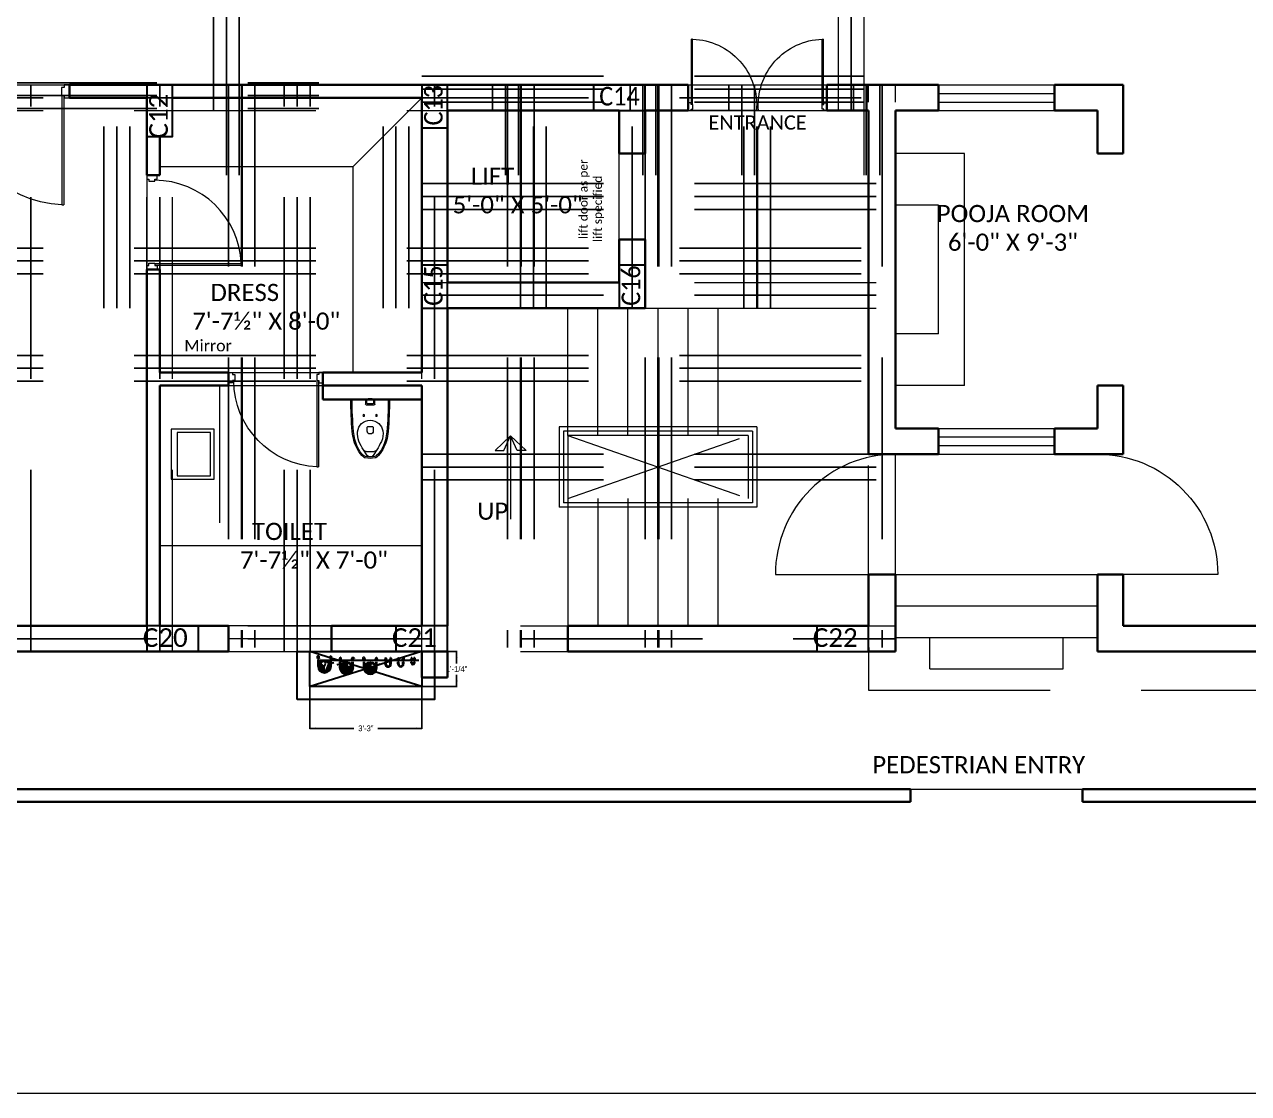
# Model space of a CAD drawing. Header units: inches. Extents: x -315739 to 560314, y 0 to 7836.
# Drawn here: x 315603.4 to 316030.9, y 5803.3 to 6176.7 of the extents above; entities that cross this region are included whole.
import ezdxf

# ---------------------------------------------------------------- set-up
doc = ezdxf.new("R2010")
doc.units = ezdxf.units.IN
doc.header["$LTSCALE"] = 5
doc.header["$MEASUREMENT"] = 0
doc.linetypes.add('DASHED', pattern=[19.05, 12.7, -6.35])
doc.layers.get('0').update_dxf_attribs({"linetype": 'CONTINUOUS', "lineweight": 0})
for name, color, linetype, lineweight in [('ANGLE SUPPORT', 7, 'CONTINUOUS', 30), ('AUTO', 252, 'CONTINUOUS', 5), ('BEAM', 1, 'DASHED', 9), ('COLUMN912', 7, 'CONTINUOUS', 30), ('DOOR', 7, 'CONTINUOUS', 9), ('FORMAT', 7, 'CONTINUOUS', 9), ('FUR', 32, 'CONTINUOUS', 18), ('HH', 8, 'CONTINUOUS', 5), ('PLUMBING SHAFT', 5, 'CONTINUOUS', 30), ('PROJECTION', 7, 'DASHED', 20), ('RWP', 150, 'CONTINUOUS', 15), ('Sanitary Fix', 122, 'CONTINUOUS', 13), ('STAIR', 6, 'CONTINUOUS', 9), ('swp', 1, 'CONTINUOUS', 20), ('TC', 7, 'CONTINUOUS', 5), ('TEXT', 7, 'CONTINUOUS', 15), ('WALL', 7, 'CONTINUOUS', 35), ('WALL11', 7, 'CONTINUOUS', 30), ('WINDOW', 1, 'CONTINUOUS', 20), ('wwp', 3, 'CONTINUOUS', 20)]:
    doc.layers.add(name, color=color, linetype=linetype, lineweight=lineweight)
doc.layers.add('CenterLines', color=7, linetype='DASHED')
doc.layers.add('COLUMN H', color=253, linetype='CONTINUOUS', lineweight=5, true_color=0xb0b0b0)
doc.styles.add('calibri', font='calibri')
doc.dimstyles.get("Standard").update_dxf_attribs({"dimtxt": 2, "dimasz": 2, "dimexe": 0.18, "dimexo": 0.0625, "dimgap": 1, "dimtad": 0, "dimtih": 1, "dimtoh": 1, "dimdec": 1, "dimzin": 0, "dimdsep": 46, "dimlunit": 4, "dimcen": 0.09, "dimclrd": 5, "dimclre": 5, "dimclrt": 5, "dimadec": 0, "dimazin": 0, "dimtfac": 1, "dimtdec": 4, "dimtofl": 0, "dimtmove": 0, "dimatfit": 3, "dimfxl": 0.25, "dimtolj": 1, "dimtzin": 0, "dimarcsym": 0})

# ---------------------------------------------------------------- blocks, each defined once
blk = doc.blocks.new('GERAFW')
at = {"layer": 'DOOR', "color": 21, "lineweight": 9}
for p, q in [((2.68, 22.36), (-19.86, 22.36)), ((-19.86, 21.95), (-19.86, 22.36)), ((2.68, 21.95), (-19.86, 21.95)), ((4.82, -0.46), (4.82, 22.44)), ((4.82, -0.46), (4.82, -23.35)), ((2.68, -22.86), (-19.86, -22.86)), ((-19.86, -22.86), (-19.86, -23.27)), ((2.68, -23.27), (-19.86, -23.27))]:
    blk.add_line(p, q, dxfattribs=at)
at = {"layer": 'DOOR', "color": 5}
for p, q in [((2.13, 22.44), (2.13, 23.54)), ((2.13, 23.54), (4.82, 23.54)), ((2.68, 22.44), (2.13, 22.44)), ((2.68, 21.89), (2.68, 22.44)), ((4.27, 21.89), (2.68, 21.89)), ((4.82, 22.44), (4.27, 22.44)), ((4.27, 22.44), (4.27, 21.89)), ((4.82, 23.54), (4.82, 22.44)), ((2.68, -23.35), (2.13, -23.35)), ((2.13, -23.35), (2.13, -24.46)), ((2.13, -24.46), (4.82, -24.46)), ((4.27, -22.8), (2.68, -22.8)), ((2.68, -22.8), (2.68, -23.35)), ((4.27, -23.35), (4.27, -22.8)), ((4.82, -23.35), (4.27, -23.35)), ((4.82, -24.46), (4.82, -23.35))]:
    blk.add_line(p, q, dxfattribs=at)
at = {"layer": 'DOOR', "color": 21, "lineweight": 9}
for centre, start, end in [((2.87, 22.56), 181.538, 274.9167), ((2.87, -23.47), 85.0833, 178.462)]:
    blk.add_arc(centre, 22.74, start, end, dxfattribs=at)
blk = doc.blocks.new('A$C04F40293')
at = {"layer": 'DOOR', "color": 0, "lineweight": 9}
for p, q in [((39.33, 3.58), (39.33, 41.92)), ((39.33, 41.92), (40.02, 41.92)), ((40.02, 3.58), (40.02, 41.92)), ((0, 0), (42, 0))]:
    blk.add_line(p, q, dxfattribs=at)
at = {"layer": 'DOOR', "color": 0}
for p, q in [((1.85, 4.5), (0, 4.5)), ((0, 0), (0, 4.5)), ((1.85, 3.58), (1.85, 4.5)), ((40.15, 3.58), (40.15, 4.5)), ((40.15, 4.5), (42, 4.5)), ((42, 4.5), (42, 0)), ((2.77, 3.58), (1.85, 3.58)), ((1.85, 0), (1.85, 0.92)), ((1.85, 0.92), (2.77, 0.92)), ((2.77, 0.92), (2.77, 3.58)), ((39.23, 0.92), (39.23, 3.58)), ((39.23, 3.58), (40.15, 3.58)), ((40.15, 0.92), (39.23, 0.92)), ((40.15, 0), (40.15, 0.92)), ((0, 0), (1.85, 0)), ((42, 0), (40.15, 0))]:
    blk.add_line(p, q, dxfattribs=at)
at = {"layer": 'DOOR', "color": 0, "lineweight": 9}
blk.add_arc((40.91, 3.35), 38.6, 92.3483, 179.6623, dxfattribs=at)
blk = doc.blocks.new('W.C.RR')
at = {"layer": 'Sanitary Fix', "lineweight": 15}
for p, q in [((-406.56, -27.56), (-408.19, -30)), ((-407, -29.28), (-403.53, -29.28)), ((-402.4, -30), (-404.01, -27.56)), ((-405.13, -36.98), (-405.51, -36.98)), ((-406.62, -38.11), (-406.62, -39.68)), ((-406.06, -40.24), (-404.55, -40.24)), ((-403.99, -39.67), (-403.99, -38.11)), ((-413.69, -51.96), (-396.94, -51.96)), ((-407.3, -51.96), (-407.3, -49.83)), ((-407.03, -49.57), (-403.59, -49.57)), ((-406.86, -51.96), (-406.86, -50.37)), ((-406.56, -50.1), (-404.04, -50.1)), ((-406.46, -51.96), (-406.46, -52.03)), ((-406.46, -52.03), (-404.11, -52.03)), ((-406.12, -52.03), (-406.12, -52.4)), ((-406.12, -52.4), (-404.48, -52.4)), ((-405.79, -52.03), (-405.79, -51.96)), ((-404.79, -52.03), (-404.79, -51.96)), ((-404.48, -52.4), (-404.48, -52.03)), ((-404.11, -52.03), (-404.11, -51.96)), ((-403.77, -50.43), (-403.77, -51.96)), ((-403.29, -49.89), (-403.29, -51.96))]:
    blk.add_line(p, q, dxfattribs=at)
for centre in [(-408.1, -44.96), (-402.61, -44.96)]:
    blk.add_circle(centre, 0.358, dxfattribs=at)
for centre, radius, start, end in [((-407.19, -27.87), 1.36, 100.3332, 132.8161), ((-405.33, -37.38), 11.04, 79.0024, 100.9976), ((-403.51, -28.23), 1.72, 53.3983, 80.1871), ((-391.07, -40.33), 22.18, 153.1364, 174.1184), ((-392.18, -39.78), 20.45, 154.9076, 175.1535), ((-400.27, -35.98), 12.02, 130.761, 151.8362), ((-399.63, -36.3), 12.22, 134.4074, 154.8903), ((-391.75, -41.02), 19.8, 146.1601, 158.6011), ((-406.92, -29.12), 2, 102.4978, 129.0597), ((-407, -30.42), 1.14, 90, 145.7536), ((-405.33, -39.27), 12.27, 80.4841, 99.5159), ((-405.97, -28.04), 0.757, 100.9251, 141.0236), ((-404.51, -27.89), 0.599, 33.3554, 84.696), ((-403.53, -30.32), 1.04, 30.9018, 90), ((-403.48, -28.53), 1.38, 44.4952, 82.3555), ((-410.79, -36.19), 11.96, 25.153, 46.1614), ((-410.07, -35.55), 11.54, 27.3045, 48.9088), ((-469.36, -66.89), 76.45, 25.7005, 28.856), ((-416.53, -39.23), 18.46, 4.3585, 26.0983), ((-416.84, -39.45), 19.36, 4.1483, 28.3887), ((-401.94, -37.02), 8.85, 158.6011, 185.8382), ((-405.51, -38.09), 1.11, 90, 180.5857), ((-405.12, -38.11), 1.13, 0, 90.5296), ((-407.14, -36.95), 7.4, 348.905, 25.7005), ((-221.7, -52.58), 191.99, 175.6595, 179.8129), ((-206.24, -54.32), 206.96, 175.4918, 179.3454), ((-404.79, -37.32), 5.99, 185.8382, 224.1772), ((-405.3, -37.15), 5.76, 228.8891, 311.1109), ((-406.06, -39.68), 0.56, 180, 270.535), ((-404.55, -39.68), 0.56, 270, 0.5829), ((-405.95, -37.18), 6.18, 315.8228, 348.905), ((-538.26, -51.43), 140.79, 359.7854, 5.545), ((-554.28, -51.81), 157.34, 359.9445, 5.0138), ((-407.03, -49.83), 0.267, 90.024, 180), ((-406.59, -50.37), 0.269, 83.9983, 180), ((-404.04, -50.37), 0.273, 348.5553, 90), ((-403.59, -49.86), 0.298, 354.5234, 90)]:
    blk.add_arc(centre, radius, start, end, dxfattribs=at)
blk = doc.blocks.new('j')
at = {"layer": 'Sanitary Fix', "xscale": 0.8438057731173103, "yscale": 0.8438057731173103, "rotation": 180}
blk.add_blockref('W.C.RR', (13938.89, 1941.96), dxfattribs=at)
blk = doc.blocks.new('*X93')
at = {"color": 0}
for p, q in [((113.6, 341.5), (113.7, 341.6)), ((113.7, 341.4), (114.3, 342)), ((113.8, 341.4), (114.3, 341.8)), ((113.9, 341.3), (114.3, 341.7)), ((114, 341.2), (114.3, 341.5)), ((114.1, 341.1), (114.3, 341.3)), ((114.2, 341), (114.3, 341.1)), ((114.3, 340.9), (114.3, 340.9))]:
    blk.add_line(p, q, dxfattribs=at)
blk = doc.blocks.new('A$C6CB70CE8')
at = {"layer": 'ANGLE SUPPORT'}
for p, q in [((-2.57, 0.12), (-2.57, -2.25)), ((-2.25, 0.04), (-2.25, -2.25)), ((2.25, 0.04), (2.25, -2.25)), ((2.57, 0.12), (2.57, -2.25)), ((-2.79, -3), (-2.79, -3.06)), ((-2.79, -3.06), (-2.76, -3.09)), ((-2.06, -3.09), (-2.76, -3.09)), ((-2.76, -3.1), (-2.76, -3.44)), ((-2.76, -3.44), (-2.68, -3.52)), ((-2.14, -3.52), (-2.68, -3.52)), ((-2.57, -0.63), (-2.25, -0.63)), ((-2.57, -0.63), (-2.25, -0.63)), ((-2.57, -3.88), (-2.57, -3.52)), ((-2.57, -3.88), (-2.52, -3.93)), ((-2.24, -1.11), (-2.56, -1.11)), ((-2.24, -1.11), (-2.56, -1.11)), ((-2.52, -3.09), (-2.52, -3.36)), ((-2.3, -3.93), (-2.52, -3.93)), ((-2.3, -3.36), (-2.3, -3.09)), ((-2.25, -3.88), (-2.3, -3.93)), ((-2.25, -3.88), (-2.25, -3.52)), ((-2.06, -3.44), (-2.14, -3.52)), ((-2.03, -3.06), (-2.06, -3.1)), ((-2.06, -3.1), (-2.06, -3.44)), ((-2.03, -3), (-2.03, -3.06)), ((2.03, -3), (2.03, -3.06)), ((2.03, -3.06), (2.06, -3.1)), ((2.06, -3.09), (2.76, -3.09)), ((2.06, -3.1), (2.06, -3.44)), ((2.06, -3.44), (2.14, -3.52)), ((2.14, -3.52), (2.68, -3.52)), ((2.24, -1.11), (2.56, -1.11)), ((2.57, -0.63), (2.25, -0.63)), ((2.25, -3.88), (2.25, -3.52)), ((2.25, -3.88), (2.3, -3.93)), ((2.3, -3.36), (2.3, -3.09)), ((2.3, -3.93), (2.52, -3.93)), ((2.52, -3.09), (2.52, -3.36)), ((2.57, -3.88), (2.52, -3.93)), ((2.57, -3.88), (2.57, -3.52)), ((2.76, -3.44), (2.68, -3.52)), ((2.79, -3.06), (2.76, -3.09)), ((2.76, -3.1), (2.76, -3.44)), ((2.79, -3), (2.79, -3.06))]:
    blk.add_line(p, q, dxfattribs=at)
at = {"layer": 'ANGLE SUPPORT', "lineweight": 30}
for radius, start, end in [(2.57, 1.0363, 178.9637), (2.25, 359.1087, 181.0351)]:
    blk.add_arc((0, 0.07), radius, start, end, dxfattribs=at)
at = {"layer": 'ANGLE SUPPORT'}
for centre, major_axis, start_param, end_param in [((-2.71, -0.79), (-0.55, -0.55), 5.673915, 6.119919), ((-2.71, -0.79), (-0.55, -0.55), 5.673915, 6.119919), ((-2.71, -1.04), (-0.55, -0.55), 5.673915, 6.119919), ((-2.71, -1.04), (-0.55, -0.55), 5.673915, 6.119919), ((-2.77, -3.29), (-0.184, -0.184), 1.32198, 2.080566), ((-2.46, -3.82), (-0.171, 0.171), 5.688779, 5.971834), ((-2.4, -3.89), (-0.171, 0.171), 5.688779, 6.270402), ((-2.38, -3.9), (-0.134, 0.134), 5.728383, 6.607487), ((-2.37, -4), (-0.135, -0.135), 4.157023, 5.034816), ((-2.3, -3.33), (-0.157, -0.157), -0.658117, 0.167445), ((-2.77, -3.14), (-0.361, -0.361), 1.329768, 1.540799), ((-1.7, -2.44), (-0.674, 0.674), 1.397588, 1.40753), ((-1.7, -2.44), (-0.674, 0.674), 1.397588, 1.40753), ((-1.7, -2.67), (-0.674, 0.674), 1.397588, 1.40753), ((-1.7, -2.67), (-0.674, 0.674), 1.397588, 1.40753), ((-2.68, -3.39), (-0.25, 0.25), 3.071035, 3.556541), ((-2.35, -3.97), (-0.0705, 0.0705), 5.845023, 6.635132), ((-2.55, -3.29), (-0.184, -0.184), 1.317026, 2.080566), ((-2.68, -3.34), (-0.317, 0.317), 2.957247, 3.531377), ((-2.67, -3.44), (-0.32, 0.32), 2.954779, 3.562598), ((-2.31, -4.16), (-0.171, -0.171), 4.117982, 4.309007), ((-2.65, -3.44), (-0.361, -0.361), 1.329768, 1.678717), ((-2.62, -3.48), (-0.361, -0.361), 1.329768, 1.608854), ((-2.05, -3.29), (-0.184, 0.184), 1.061026, 1.819613), ((-2.71, -1.27), (-0.55, 0.55), 4.103119, 4.549123), ((-2.71, -1.27), (-0.55, 0.55), 4.103119, 4.549123), ((-2.03, -2.28), (-0.748, -0.748), 2.560222, 2.891475), ((-2.03, -2.28), (-0.748, -0.748), 2.560222, 2.891475), ((-1.7, -2.19), (-0.674, -0.674), 2.968385, 2.978326), ((-1.7, -2.19), (-0.674, -0.674), 2.968385, 2.978326), ((2.3, -3.33), (-0.157, -0.157), 6.11574, 6.941302), ((2.05, -3.29), (-0.184, 0.184), 4.463573, 5.222159), ((2.4, -3.89), (-0.171, 0.171), 0.012783, 0.594406), ((2.62, -3.48), (-0.361, -0.361), 4.674331, 4.953417), ((2.38, -3.9), (-0.134, 0.134), -0.324302, 0.554802), ((2.65, -3.44), (-0.361, -0.361), 4.604468, 4.953417), ((2.46, -3.82), (-0.171, 0.171), 0.311352, 0.594406), ((2.03, -2.28), (-0.748, -0.748), 3.391711, 3.722963), ((1.7, -2.19), (-0.674, -0.674), 3.304859, 3.314801), ((1.7, -2.44), (-0.674, 0.674), 4.875655, 4.885597), ((1.7, -2.67), (-0.674, 0.674), 4.875655, 4.885597), ((2.71, -0.79), (-0.55, -0.55), 0.163266, 0.60927), ((2.71, -1.04), (-0.55, -0.55), 0.163266, 0.60927), ((2.71, -1.27), (-0.55, 0.55), 1.734062, 2.180066), ((2.35, -3.97), (-0.0705, 0.0705), -0.351946, 0.438162), ((2.77, -3.14), (-0.361, -0.361), 4.742386, 4.953417), ((2.55, -3.29), (-0.184, -0.184), 4.202619, 4.966159), ((2.37, -4), (-0.135, -0.135), 1.248369, 2.126163), ((2.77, -3.29), (-0.184, -0.184), 4.202619, 4.961205), ((2.31, -4.16), (-0.171, -0.171), 1.974179, 2.165203), ((2.68, -3.39), (-0.25, 0.25), 2.726644, 3.21215), ((2.67, -3.44), (-0.32, 0.32), 2.720588, 3.328406), ((2.68, -3.34), (-0.317, 0.317), 2.751808, 3.325938)]:
    blk.add_ellipse(centre, major_axis=major_axis, ratio=1, start_param=start_param, end_param=end_param, dxfattribs=at)
for p, xscale, yscale, rotation in [((61.06, 17.78), -0.1862546400225255, 0.1862546399643179, 90), ((61.33, 17.78), -0.1862546400225255, 0.1862546399643179, 90), ((-61.33, 17.78), 0.1862546400225255, 0.1862546400225255, 270), ((-61.06, 17.78), 0.1862546400225255, 0.1862546400225255, 270)]:
    blk.add_blockref('*X93', p, dxfattribs=dict(at, xscale=xscale, yscale=yscale, rotation=rotation))
blk = doc.blocks.new('A$C193A5146')
at = {"layer": 'swp', "lineweight": 30}
h = blk.add_hatch(color=256, dxfattribs=at)
edge = h.paths.add_edge_path(flags=0)
edge.add_ellipse((0, 0), major_axis=(1.41, 1.41), ratio=1, start_angle=225, end_angle=225)
edge.add_ellipse((1, -1.25), major_axis=(1.13, 1.13), ratio=1, start_angle=6.3386, end_angle=83.6614)
edge.add_ellipse((-1, 1.25), major_axis=(-1.13, 1.13), ratio=1, start_angle=186.3386, end_angle=263.6614)
for radius in [2.25, 2]:
    blk.add_circle((0, 0), radius, dxfattribs=at)
for centre, start, end in [((1, -1.25), 51.3386, 128.6614), ((-1, 1.25), 231.3386, 308.6614)]:
    blk.add_arc(centre, 1.6, start, end, dxfattribs=at)
blk = doc.blocks.new('A$C03973A2D')
at = {"layer": 'wwp', "lineweight": 30}
h = blk.add_hatch(color=256, dxfattribs=at)
edge = h.paths.add_edge_path(flags=0)
edge.add_ellipse((0, 0), major_axis=(1.41, 1.41), ratio=1, start_angle=225, end_angle=225)
edge.add_ellipse((1, -1.25), major_axis=(1.13, 1.13), ratio=1, start_angle=6.3386, end_angle=83.6614)
edge.add_ellipse((-1, 1.25), major_axis=(-1.13, 1.13), ratio=1, start_angle=186.3386, end_angle=263.6614)
for radius in [2.25, 2]:
    blk.add_circle((0, 0), radius, dxfattribs=at)
for centre, start, end in [((1, -1.25), 51.3386, 128.6614), ((-1, 1.25), 231.3386, 308.6614)]:
    blk.add_arc(centre, 1.6, start, end, dxfattribs=at)
blk = doc.blocks.new('*X100')
at = {"color": 0}
for p, q in [((113.6, 341.5), (113.7, 341.6)), ((113.7, 341.4), (114.3, 342)), ((113.8, 341.4), (114.3, 341.8)), ((113.9, 341.3), (114.3, 341.7)), ((114, 341.2), (114.3, 341.5)), ((114.1, 341.1), (114.3, 341.3)), ((114.2, 341), (114.3, 341.1)), ((114.3, 340.9), (114.3, 340.9))]:
    blk.add_line(p, q, dxfattribs=at)
blk = doc.blocks.new('YTYT')
at = {"layer": 'ANGLE SUPPORT'}
for p, q in [((5948, 111590), (5950, 111592)), ((5948, 111583), (5948, 111590)), ((5963, 111583), (5948, 111583)), ((5948, 111582), (5948, 111583)), ((5948, 111581), (5948, 111582)), ((5961, 111592), (5950, 111592)), ((5952, 111603), (5953, 111605)), ((5952, 111603), (5952, 111592)), ((5953, 111583), (5953, 111588)), ((5959, 111603), (5958, 111605)), ((5958, 111588), (5958, 111583)), ((5959, 111603), (5959, 111592)), ((5963, 111590), (5961, 111592)), ((5963, 111583), (5963, 111590)), ((5964, 111582), (5963, 111583)), ((5964, 111581), (5964, 111582)), ((5995, 111583), (5996, 111584)), ((5996, 111591), (5998, 111593)), ((5996, 111584), (5996, 111591)), ((6010, 111584), (5996, 111584)), ((6009, 111593), (5998, 111593)), ((5999, 111604), (6001, 111606)), ((5999, 111604), (5999, 111593)), ((6000, 111546), (6000, 111567)), ((6005, 111606), (6001, 111606)), ((6001, 111584), (6001, 111589)), ((6007, 111604), (6005, 111606)), ((6005, 111590), (6005, 111584)), ((6007, 111604), (6007, 111593)), ((6007, 111592), (6007, 111594)), ((6007, 111546), (6007, 111567)), ((6010, 111591), (6009, 111593)), ((6010, 111584), (6010, 111591)), ((6011, 111583), (6010, 111584)), ((6011, 111582), (6011, 111583)), ((5952, 111546), (5952, 111566)), ((5952, 111556), (5959, 111556)), ((5959, 111546), (5959, 111566)), ((6007, 111557), (6000, 111557))]:
    blk.add_line(p, q, dxfattribs=at)
for centre, radius, start, end in [((5948, 111587), 5.37, 15.7923, 59.2561), ((5957, 111607), 5.92, 216.9055, 256.8201), ((5957, 111603), 5.9, 217.8259, 256.7878), ((5956, 111603), 7.49, 237.8401, 259.057), ((5958, 111588), 4.61, 125.4061, 172.7073), ((5947, 111588), 11, 21.2252, 49.0426), ((5957, 111606), 3.09, 204.835, 250.1048), ((5947, 111589), 14.1, 32.862, 55.7036), ((5947, 111586), 13.9, 30.4056, 55.5622), ((5953, 111587), 5.37, 15.7923, 59.5399), ((5948, 111589), 15.8, 45.5118, 58.8099), ((5949, 111591), 15.8, 49.0723, 58.8099), ((5963, 111587), 5.37, 120.7439, 164.2077), ((6004, 111605), 5.9, 217.8259, 256.7878), ((6003, 111604), 7.49, 237.8401, 259.057), ((5996, 111588), 5.37, 15.7923, 59.2561), ((6004, 111608), 5.92, 216.9055, 256.8201), ((6006, 111589), 4.61, 125.4061, 172.7073), ((6005, 111607), 3.09, 204.835, 250.1048), ((5995, 111589), 11, 21.2252, 49.0426), ((6006, 111613), 7.49, 248.1121, 259.057), ((5995, 111590), 14.1, 32.862, 55.7036), ((5995, 111587), 13.9, 30.4056, 55.5622), ((6000, 111588), 5.37, 15.7923, 59.5399), ((5996, 111590), 15.8, 45.5118, 58.8099), ((5996, 111592), 15.8, 49.0723, 58.8099), ((6011, 111588), 5.37, 120.7439, 164.2077), ((5962, 111550), 14.5, 100.4454, 134.0721), ((5949, 111578), 19.7, 277.5912, 300.6693), ((5979, 111546), 27.5, 180, 0), ((5979, 111546), 20.1, 180, 0), ((5997, 111551), 14.5, 45.9279, 79.5546), ((6010, 111579), 19.7, 239.3307, 262.4088)]:
    blk.add_arc(centre, radius, start, end, dxfattribs=at)
at = {"layer": 'ANGLE SUPPORT', "xscale": 3.853472945932288, "yscale": 3.853472945932288, "rotation": 90}
for p in [(7269, 111151), (7274, 111151), (7317, 111152), (7321, 111152)]:
    blk.add_blockref('*X100', p, dxfattribs=at)
blk = doc.blocks.new('*X102')
at = {"color": 0}
for p, q in [((113.6, 341.5), (113.7, 341.6)), ((113.7, 341.4), (114.3, 342)), ((113.8, 341.4), (114.3, 341.8)), ((113.9, 341.3), (114.3, 341.7)), ((114, 341.2), (114.3, 341.5)), ((114.1, 341.1), (114.3, 341.3)), ((114.2, 341), (114.3, 341.1)), ((114.3, 340.9), (114.3, 340.9))]:
    blk.add_line(p, q, dxfattribs=at)
blk = doc.blocks.new('YTYTY')
at = {"layer": 'ANGLE SUPPORT'}
for p, q in [((6071, 111598), (6072, 111599)), ((6071, 111597), (6071, 111598)), ((6072, 111606), (6074, 111608)), ((6072, 111599), (6072, 111606)), ((6086, 111599), (6072, 111599)), ((6085, 111608), (6074, 111608)), ((6075, 111619), (6077, 111621)), ((6075, 111619), (6075, 111608)), ((6076, 111572), (6076, 111582)), ((6081, 111621), (6077, 111621)), ((6077, 111599), (6077, 111605)), ((6083, 111619), (6081, 111621)), ((6081, 111605), (6081, 111599)), ((6083, 111619), (6083, 111608)), ((6083, 111572), (6083, 111582)), ((6086, 111606), (6085, 111608)), ((6086, 111599), (6086, 111606)), ((6087, 111598), (6086, 111599)), ((6087, 111597), (6087, 111598)), ((6099, 111606), (6101, 111608)), ((6099, 111599), (6099, 111606)), ((6099, 111599), (6114, 111599)), ((6099, 111598), (6099, 111599)), ((6099, 111597), (6099, 111598)), ((6101, 111608), (6112, 111608)), ((6103, 111619), (6104, 111621)), ((6103, 111619), (6103, 111608)), ((6103, 111572), (6103, 111582)), ((6104, 111621), (6109, 111621)), ((6104, 111605), (6104, 111599)), ((6110, 111619), (6109, 111621)), ((6109, 111599), (6109, 111605)), ((6110, 111619), (6110, 111608)), ((6110, 111572), (6110, 111582)), ((6114, 111606), (6112, 111608)), ((6114, 111599), (6114, 111606)), ((6114, 111598), (6114, 111599)), ((6114, 111597), (6114, 111598))]:
    blk.add_line(p, q, dxfattribs=at)
for centre, radius, start, end in [((6080, 111620), 5.88, 217.8259, 256.7878), ((6079, 111619), 7.46, 237.8401, 259.057), ((6072, 111603), 5.36, 15.7923, 59.2561), ((6080, 111623), 5.9, 216.9055, 256.8201), ((6086, 111565), 14.4, 100.4454, 134.0721), ((6086, 111560), 14.4, 100.4454, 134.0721), ((6093, 111572), 17.3, 180, 0), ((6082, 111604), 4.59, 125.4061, 172.7073), ((6081, 111622), 3.08, 204.835, 250.1048), ((6071, 111604), 10.9, 21.2252, 49.0426), ((6082, 111628), 7.46, 248.1121, 259.057), ((6071, 111605), 14, 32.862, 55.7036), ((6071, 111602), 13.9, 30.4056, 55.5622), ((6076, 111603), 5.36, 15.7923, 59.5399), ((6072, 111605), 15.8, 45.5118, 58.8099), ((6073, 111607), 15.8, 49.0723, 58.8099), ((6087, 111603), 5.36, 120.7439, 164.2077), ((6093, 111572), 9.9, 180, 0), ((6099, 111603), 5.36, 15.7923, 59.2561), ((6113, 111607), 15.8, 121.1901, 130.9277), ((6114, 111605), 15.8, 121.1901, 134.4882), ((6115, 111605), 14, 124.2964, 147.138), ((6115, 111602), 13.9, 124.4378, 149.5944), ((6100, 111565), 14.4, 45.9279, 79.5546), ((6100, 111560), 14.4, 45.9279, 79.5546), ((6109, 111603), 5.36, 120.4601, 164.2077), ((6104, 111628), 7.46, 280.943, 291.8879), ((6115, 111604), 10.9, 130.9574, 158.7748), ((6105, 111622), 3.08, 289.8952, 335.165), ((6105, 111623), 5.9, 283.1799, 323.0945), ((6106, 111620), 5.88, 283.2122, 322.1741), ((6104, 111604), 4.59, 7.2927, 54.5939), ((6106, 111619), 7.46, 280.943, 302.1599), ((6114, 111603), 5.36, 120.7439, 164.2077)]:
    blk.add_arc(centre, radius, start, end, dxfattribs=at)
at = {"layer": 'ANGLE SUPPORT', "xscale": 3.841952967066176, "yscale": 3.841952967066176, "rotation": 90}
for p in [(7389, 111169), (7393, 111169)]:
    blk.add_blockref('*X102', p, dxfattribs=at)
blk = doc.blocks.new('*D14')
at = {"layer": 'PLUMBING SHAFT', "color": 5, "linetype": 'ByBlock', "lineweight": -2}
for p, q in [((315742.19, 5957.61), (315754.49, 5957.61)), ((315754.31, 5957.61), (315754.31, 5953.53)), ((315754.31, 5949.53), (315754.31, 5945.44)), ((315742.19, 5945.44), (315754.49, 5945.44))]:
    blk.add_line(p, q, dxfattribs=at)
for points in [[(315754.31, 5957.61), (315754.64, 5955.61), (315753.98, 5955.61)], [(315754.31, 5945.44), (315753.98, 5947.44), (315754.64, 5947.44)]]:
    blk.add_solid(points, dxfattribs=at)
at = {"layer": 'PLUMBING SHAFT', "color": 5, "linetype": 'CONTINUOUS', "lineweight": -2, "insert": (315754.31, 5951.53), "char_height": 2, "width": 8.7778, "attachment_point": 5}
blk.add_mtext('1\'-1/4"', dxfattribs=at)
blk = doc.blocks.new('*D15')
at = {"layer": 'PLUMBING SHAFT', "color": 5, "linetype": 'ByBlock', "lineweight": -2}
for p, q in [((315703.09, 5945.38), (315703.09, 5930.63)), ((315742.13, 5945.38), (315742.13, 5930.63)), ((315718.44, 5930.81), (315703.09, 5930.81)), ((315742.13, 5930.81), (315726.78, 5930.81))]:
    blk.add_line(p, q, dxfattribs=at)
for points in [[(315703.09, 5930.81), (315705.09, 5931.14), (315705.09, 5930.48)], [(315742.13, 5930.81), (315740.13, 5930.48), (315740.13, 5931.14)]]:
    blk.add_solid(points, dxfattribs=at)
at = {"layer": 'PLUMBING SHAFT', "color": 5, "linetype": 'CONTINUOUS', "lineweight": -2, "insert": (315722.61, 5930.81), "char_height": 2, "width": 6.3333, "attachment_point": 5}
blk.add_mtext('3\'-3"', dxfattribs=at)
blk = doc.blocks.new('gertertert')
at = {"layer": 'RWP', "lineweight": 30}
h = blk.add_hatch(color=256, dxfattribs=at)
edge = h.paths.add_edge_path(flags=0)
edge.add_ellipse((135038.09, -36835.3), major_axis=(1.13, 1.13), ratio=1, start_angle=6.3386, end_angle=83.6614)
edge.add_ellipse((135040.59, -36837.3), major_axis=(1.13, -1.13), ratio=1, start_angle=186.3386, end_angle=263.6614)
edge.add_ellipse((135039.34, -36836.3), major_axis=(1.41, 1.41), ratio=1, start_angle=0, end_angle=360)
for radius in [2.25, 2]:
    blk.add_circle((135039.34, -36836.3), radius, dxfattribs=at)
for centre, start, end in [((135038.09, -36835.3), 321.3386, 38.6614), ((135040.59, -36837.3), 141.3386, 218.6614)]:
    blk.add_arc(centre, 1.6, start, end, dxfattribs=at)

msp = doc.modelspace()

# ---------------------------------------------------------------- hatches: boundary and pattern name
at = {"layer": 'COLUMN H'}
h = msp.add_hatch(dxfattribs=at)
h.set_pattern_fill('AR-CONC', color=256, scale=0.25, style=0)
h.set_pattern_definition([])
h.paths.add_polyline_path([(315646.13, 6137.61), (315655.13, 6137.61), (315655.13, 6155.61), (315646.13, 6155.61)], flags=0)
h = msp.add_hatch(dxfattribs=at)
h.set_pattern_fill('AR-CONC', color=256, scale=0.25, style=0)
h.set_pattern_definition([])
h.paths.add_polyline_path([(315742.13, 6140.61), (315751.13, 6140.61), (315751.13, 6155.61), (315742.13, 6155.61)], flags=0)
h = msp.add_hatch(dxfattribs=at)
h.set_pattern_fill('AR-CONC', color=256, scale=0.25, style=0)
h.set_pattern_definition([])
h.paths.add_polyline_path([(315802.13, 6155.61), (315802.13, 6146.61), (315820.13, 6146.61), (315820.13, 6155.61)], flags=0)
h = msp.add_hatch(dxfattribs=at)
h.set_pattern_fill('AR-CONC', color=256, scale=0.25, style=0)
h.set_pattern_definition([])
h.paths.add_polyline_path([(315742.13, 6077.61), (315751.13, 6077.61), (315751.13, 6092.61), (315742.13, 6092.61)], flags=0)
h = msp.add_hatch(dxfattribs=at)
h.set_pattern_fill('AR-CONC', color=256, scale=0.25, style=0)
h.set_pattern_definition([])
h.paths.add_polyline_path([(315811.13, 6077.61), (315820.13, 6077.61), (315820.13, 6092.61), (315811.13, 6092.61)], flags=0)
h = msp.add_hatch(dxfattribs=at)
h.set_pattern_fill('AR-CONC', color=256, scale=0.25, style=0)
h.set_pattern_definition([])
h.paths.add_polyline_path([(315646.13, 5966.61), (315646.13, 5957.61), (315664.13, 5957.61), (315664.13, 5966.61)], flags=0)
h = msp.add_hatch(dxfattribs=at)
h.set_pattern_fill('AR-CONC', color=256, scale=0.25, style=0)
h.set_pattern_definition([])
h.paths.add_polyline_path([(315733.13, 5966.61), (315733.13, 5957.61), (315751.13, 5957.61), (315751.13, 5966.61)], flags=0)
h = msp.add_hatch(dxfattribs=at)
h.set_pattern_fill('AR-CONC', color=256, scale=0.25, style=0)
h.set_pattern_definition([])
h.paths.add_polyline_path([(315880.13, 5966.61), (315880.13, 5957.61), (315898.13, 5957.61), (315898.13, 5966.61)], flags=0)
at = {"layer": 'WALL11', "lineweight": 5}
h = msp.add_hatch(dxfattribs=at)
h.set_pattern_fill('ANSI31', color=4, angle=270, style=0)
h.set_pattern_definition([])
h.paths.add_polyline_path([(315652.13, 6091.11), (315651.13, 6091.11), (315651.13, 6055.11), (315652.13, 6055.11)], flags=0)

# ---------------------------------------------------------------- linework, layer by layer
for p, q in [((315931.63, 6131.61), (315907.63, 6131.61)), ((315931.63, 6050.61), (315931.63, 6131.61)), ((315922.63, 6113.61), (315907.63, 6113.61)), ((315922.63, 6068.61), (315922.63, 6113.61)), ((315922.63, 6068.61), (315907.63, 6068.61)), ((315931.63, 6050.61), (315907.63, 6050.61)), ((315907.63, 5984.61), (315978.13, 5984.61)), ((315907.63, 5973.61), (315978.13, 5973.61)), ((315907.63, 5962.61), (315978.13, 5962.61)), ((315919.63, 5951.61), (315919.63, 5962.61)), ((315966.13, 5951.61), (315966.13, 5962.61)), ((315919.63, 5951.61), (315966.13, 5951.61)), ((315912.88, 5909.61), (315972.88, 5909.61))]:
    msp.add_line(p, q)
msp.add_lwpolyline([(315907.63, 5984.61), (315907.63, 6026.61, 0.414214), (315865.63, 5984.61)], format="xyb", close=True)
msp.add_lwpolyline([(315978.13, 6026.61, -0.414214), (316020.13, 5984.61), (315978.13, 5984.61)], format="xyb")
at = {"layer": 'ANGLE SUPPORT'}
for points in [[(315741.07, 5954.5), (315705.65, 5954.49)], [(315738.87, 5954.49), (315708.58, 5954.49)]]:
    msp.add_lwpolyline(points, dxfattribs=at)
at = {"layer": 'AUTO', "linetype": 'DASHED'}
for p, q in [((315814.13, 6033.11), (315814.13, 6077.61)), ((315820.13, 6077.61), (315898.13, 6077.61)), ((315824.63, 6077.61), (315824.63, 6033.11)), ((315835.13, 6033.11), (315835.13, 6077.61)), ((315845.63, 6033.11), (315845.63, 6077.61)), ((315793.13, 6033.11), (315856.13, 6011.11)), ((315793.13, 6011.11), (315856.13, 6033.11))]:
    msp.add_line(p, q, dxfattribs=at)
at = {"layer": 'BEAM'}
for p, q in [((315887.63, 6146.61), (315887.63, 6415.11)), ((315887.63, 6146.61), (315887.63, 6415.11)), ((315896.63, 6124.11), (315896.63, 6415.11)), ((315896.63, 6146.61), (315896.63, 6415.11)), ((315451.13, 6155.61), (315907.63, 6155.61)), ((315646.13, 5957.61), (315646.13, 6155.61)), ((315655.13, 5957.61), (315655.13, 6155.61)), ((315742.13, 5957.61), (315742.13, 6155.61)), ((315751.13, 5957.61), (315751.13, 6155.61)), ((315811.13, 6077.61), (315811.13, 6155.61)), ((315820.13, 6077.61), (315820.13, 6155.61)), ((315898.13, 5959.11), (315898.13, 6155.61)), ((315898.13, 5959.11), (315898.13, 6155.61)), ((315907.63, 5959.11), (315907.63, 6155.61)), ((315907.63, 5959.11), (315907.63, 6155.61)), ((315451.13, 6146.61), (315907.63, 6146.61)), ((315742.13, 6086.61), (315907.63, 6086.61)), ((315742.13, 6077.61), (315907.63, 6077.61)), ((315014.63, 5966.61), (315907.63, 5966.61)), ((315014.63, 5957.61), (315907.63, 5957.61))]:
    msp.add_line(p, q, dxfattribs=at)
at = {"layer": 'CenterLines'}
for p, q in [((315892.13, 6146.61), (315892.13, 6415.11)), ((315892.13, 6146.61), (315892.13, 6415.11)), ((315892.13, 6146.61), (315892.13, 6415.11)), ((315892.13, 6146.61), (315892.13, 6415.11)), ((315669.38, 6146.61), (315669.38, 6346.11)), ((315669.38, 6146.61), (315669.38, 6346.11)), ((315673.88, 6124.11), (315673.88, 6346.11)), ((315673.88, 6146.61), (315673.88, 6346.11)), ((315673.88, 6146.61), (315673.88, 6346.11)), ((315673.88, 6146.61), (315673.88, 6346.11)), ((315678.38, 6124.11), (315678.38, 6346.11)), ((315678.38, 6146.61), (315678.38, 6346.11)), ((315014.63, 6156.36), (315706.15, 6156.36)), ((315742.13, 6158.61), (315896.63, 6158.61)), ((315014.63, 6151.86), (315706.15, 6151.86)), ((315014.63, 6151.86), (315706.15, 6151.86)), ((315605.63, 5957.61), (315605.63, 6155.61)), ((315631.13, 6077.61), (315631.13, 6155.61)), ((315635.63, 6077.61), (315635.63, 6155.61)), ((315635.63, 6077.61), (315635.63, 6155.61)), ((315640.13, 6077.61), (315640.13, 6155.61)), ((315650.63, 5957.61), (315650.63, 6155.61)), ((315674.63, 6155.61), (315674.63, 5959.11)), ((315674.63, 6155.61), (315674.63, 5959.11)), ((315679.13, 6155.61), (315679.13, 5959.11)), ((315679.13, 6155.61), (315679.13, 5959.11)), ((315679.38, 6155.61), (315679.38, 5959.11)), ((315679.38, 6155.61), (315679.38, 5959.11)), ((315683.88, 6155.61), (315683.88, 5959.11)), ((315683.88, 6155.61), (315683.88, 5959.11)), ((315694.13, 5957.61), (315694.13, 6155.61)), ((315698.63, 5957.61), (315698.63, 6155.61)), ((315698.63, 5957.61), (315698.63, 6155.61)), ((315703.13, 5957.61), (315703.13, 6155.61)), ((315728.63, 6077.61), (315728.63, 6155.61)), ((315733.13, 6077.61), (315733.13, 6155.61)), ((315733.13, 6077.61), (315733.13, 6155.61)), ((315737.63, 6077.61), (315737.63, 6155.61)), ((315742.13, 6154.11), (315896.63, 6154.11)), ((315742.13, 6154.11), (315896.63, 6154.11)), ((315746.63, 5957.61), (315746.63, 6155.61)), ((315766.88, 6146.61), (315766.88, 6155.61)), ((315766.88, 6146.61), (315766.88, 6155.61)), ((315771.38, 6124.11), (315771.38, 6155.61)), ((315771.38, 6146.61), (315771.38, 6155.61)), ((315771.38, 6146.61), (315771.38, 6155.61)), ((315771.38, 6146.61), (315771.38, 6155.61)), ((315772.13, 6155.61), (315772.13, 5959.11)), ((315772.13, 6155.61), (315772.13, 5959.11)), ((315775.88, 6124.11), (315775.88, 6155.61)), ((315775.88, 6146.61), (315775.88, 6155.61)), ((315776.63, 6155.61), (315776.63, 5959.11)), ((315776.63, 6155.61), (315776.63, 5959.11)), ((315776.63, 6077.61), (315776.63, 6155.61)), ((315776.88, 6155.61), (315776.88, 5959.11)), ((315776.88, 6155.61), (315776.88, 5959.11)), ((315781.13, 6077.61), (315781.13, 6155.61)), ((315781.13, 6077.61), (315781.13, 6155.61)), ((315781.38, 6155.61), (315781.38, 5959.11)), ((315781.38, 6155.61), (315781.38, 5959.11)), ((315785.63, 6077.61), (315785.63, 6155.61)), ((315814.88, 6146.61), (315814.88, 6155.61)), ((315814.88, 6146.61), (315814.88, 6155.61)), ((315815.63, 6077.61), (315815.63, 6155.61)), ((315819.38, 6124.11), (315819.38, 6155.61)), ((315819.38, 6146.61), (315819.38, 6155.61)), ((315819.38, 6146.61), (315819.38, 6155.61)), ((315819.38, 6146.61), (315819.38, 6155.61)), ((315820.13, 6155.61), (315820.13, 5959.11)), ((315820.13, 6155.61), (315820.13, 5959.11)), ((315823.88, 6124.11), (315823.88, 6155.61)), ((315823.88, 6146.61), (315823.88, 6155.61)), ((315824.63, 6155.61), (315824.63, 5959.11)), ((315824.63, 6155.61), (315824.63, 5959.11)), ((315824.88, 6155.61), (315824.88, 5959.11)), ((315824.88, 6155.61), (315824.88, 5959.11)), ((315829.38, 6155.61), (315829.38, 5959.11)), ((315829.38, 6155.61), (315829.38, 5959.11)), ((315849.38, 6146.61), (315849.38, 6155.61)), ((315849.38, 6146.61), (315849.38, 6155.61)), ((315853.88, 6124.11), (315853.88, 6155.61)), ((315853.88, 6146.61), (315853.88, 6155.61)), ((315853.88, 6146.61), (315853.88, 6155.61)), ((315853.88, 6146.61), (315853.88, 6155.61)), ((315854.63, 6077.61), (315854.63, 6155.61)), ((315854.63, 6077.61), (315854.63, 6155.61)), ((315858.38, 6124.11), (315858.38, 6155.61)), ((315858.38, 6146.61), (315858.38, 6155.61)), ((315859.13, 6077.61), (315859.13, 6155.61)), ((315859.13, 6077.61), (315859.13, 6155.61)), ((315859.38, 6077.61), (315859.38, 6155.61)), ((315859.38, 6077.61), (315859.38, 6155.61)), ((315863.88, 6077.61), (315863.88, 6155.61)), ((315863.88, 6077.61), (315863.88, 6155.61)), ((315892.88, 6155.61), (315892.88, 6146.61)), ((315892.88, 6155.61), (315892.88, 6146.61)), ((315892.88, 6155.61), (315892.88, 6146.61)), ((315892.88, 6155.61), (315892.88, 6146.61)), ((315897.38, 6155.61), (315897.38, 6124.11)), ((315897.38, 6155.61), (315897.38, 6124.11)), ((315897.38, 6155.61), (315897.38, 6146.61)), ((315897.38, 6155.61), (315897.38, 6146.61)), ((315897.63, 6155.61), (315897.63, 6146.61)), ((315897.63, 6155.61), (315897.63, 6146.61)), ((315897.63, 6155.61), (315897.63, 6146.61)), ((315897.63, 6155.61), (315897.63, 6146.61)), ((315902.13, 6155.61), (315902.13, 6124.11)), ((315902.13, 6155.61), (315902.13, 6124.11)), ((315902.13, 6155.61), (315902.13, 6146.61)), ((315902.13, 6155.61), (315902.13, 6146.61)), ((315902.88, 6155.61), (315902.88, 5959.11)), ((315902.88, 6155.61), (315902.88, 5959.11)), ((315902.88, 6155.61), (315902.88, 5959.11)), ((315902.88, 6155.61), (315902.88, 5959.11)), ((315451.13, 6151.11), (315907.63, 6151.11)), ((315742.13, 6149.61), (315896.63, 6149.61)), ((315014.63, 6147.36), (315706.15, 6147.36)), ((315742.13, 6121.11), (315907.63, 6121.11)), ((315742.13, 6116.61), (315907.63, 6116.61)), ((315742.13, 6116.61), (315907.63, 6116.61)), ((315742.13, 6112.11), (315907.63, 6112.11)), ((315451.13, 6098.61), (315896.63, 6098.61)), ((315451.13, 6094.11), (315896.63, 6094.11)), ((315451.13, 6094.11), (315896.63, 6094.11)), ((315451.13, 6089.61), (315896.63, 6089.61)), ((315742.13, 6082.11), (315907.63, 6082.11)), ((315451.13, 6061.11), (315907.63, 6061.11)), ((315451.13, 6056.61), (315907.63, 6056.61)), ((315451.13, 6056.61), (315907.63, 6056.61)), ((315451.13, 6052.11), (315907.63, 6052.11)), ((315742.13, 6026.61), (315907.63, 6026.61)), ((315742.13, 6022.11), (315907.63, 6022.11)), ((315742.13, 6022.11), (315907.63, 6022.11)), ((315742.13, 6017.61), (315907.63, 6017.61)), ((315014.63, 5962.11), (315907.63, 5962.11))]:
    msp.add_line(p, q, dxfattribs=at)
at = {"layer": 'COLUMN912', "color": 7}
for points in [[(315646.13, 6137.61), (315655.13, 6137.61), (315655.13, 6155.61), (315646.13, 6155.61)], [(315742.13, 6140.61), (315751.13, 6140.61), (315751.13, 6155.61), (315742.13, 6155.61)], [(315802.13, 6155.61), (315802.13, 6146.61), (315820.13, 6146.61), (315820.13, 6155.61)], [(315742.13, 6077.61), (315751.13, 6077.61), (315751.13, 6092.61), (315742.13, 6092.61)], [(315811.13, 6077.61), (315820.13, 6077.61), (315820.13, 6092.61), (315811.13, 6092.61)], [(315646.13, 5966.61), (315646.13, 5957.61), (315664.13, 5957.61), (315664.13, 5966.61)], [(315733.13, 5966.61), (315733.13, 5957.61), (315751.13, 5957.61), (315751.13, 5966.61)], [(315880.13, 5966.61), (315880.13, 5957.61), (315898.13, 5957.61), (315898.13, 5966.61)]]:
    msp.add_lwpolyline(points, close=True, dxfattribs=at)
at = {"layer": 'FORMAT'}
msp.add_lwpolyline([(314739.82, 6513.62), (316826.3, 6513.62), (316826.3, 5803.25), (314739.82, 5803.25)], close=True, dxfattribs=at)
at = {"layer": 'FUR', "color": 8}
for p, q in [((315718.13, 6127.11), (315742.13, 6151.11)), ((315650.63, 6127.11), (315718.13, 6127.11)), ((315718.13, 6055.11), (315718.13, 6127.11))]:
    msp.add_line(p, q, dxfattribs=at)
at = {"layer": 'HH', "color": 5, "linetype": 'CONTINUOUS'}
for p, q in [((315859.13, 6036.11), (315790.13, 6036.11)), ((315790.13, 6036.11), (315790.13, 6008.11)), ((315857.63, 6034.61), (315791.63, 6034.61)), ((315791.63, 6034.61), (315791.63, 6009.61)), ((315857.63, 6034.61), (315857.63, 6009.61)), ((315859.13, 6036.11), (315859.13, 6008.11)), ((315859.13, 6008.11), (315790.13, 6008.11)), ((315857.63, 6009.61), (315791.63, 6009.61))]:
    msp.add_line(p, q, dxfattribs=at)
at = {"layer": 'PLUMBING SHAFT'}
for p, q in [((315742.13, 5945.44), (315703.09, 5957.61)), ((315742.09, 5957.61), (315703.16, 5945.44))]:
    msp.add_line(p, q, dxfattribs=at)
for points in [[(315698.59, 5940.94), (315698.59, 5957.61), (315746.63, 5957.61), (315746.63, 5940.94)], [(315703.09, 5945.44), (315703.09, 5957.61), (315742.13, 5957.61), (315742.13, 5945.44)]]:
    msp.add_lwpolyline(points, close=True, dxfattribs=at)
at = {"layer": 'PROJECTION'}
msp.add_lwpolyline([(315898.13, 5957.61), (315898.13, 5944.11), (316342.13, 5944.11)], dxfattribs=at)
at = {"layer": 'Sanitary Fix'}
for p, q in [((315671.63, 6002.61), (315671.63, 6050.61)), ((315674.63, 6050.61), (315707.63, 6050.61)), ((315742.13, 5994.54), (315650.63, 5994.54))]:
    msp.add_line(p, q, dxfattribs=at)
for points in [[(315654.63, 6017.84), (315669.63, 6017.84), (315669.63, 6035.39), (315654.63, 6035.39)], [(315656.71, 6019.09), (315668.38, 6019.09), (315668.38, 6034.14), (315656.71, 6034.14)]]:
    msp.add_lwpolyline(points, close=True, dxfattribs=at)
at = {"layer": 'STAIR', "linetype": 'CONTINUOUS'}
for p, q in [((315793.13, 6033.11), (315793.13, 6077.61)), ((315803.63, 6033.11), (315803.63, 6077.61)), ((315856.13, 6033.11), (315793.13, 6033.11)), ((315793.13, 6033.11), (315793.13, 6011.11)), ((315856.13, 6033.11), (315856.13, 6011.11)), ((315793.13, 6022.11), (315751.13, 6022.11)), ((315793.13, 6011.11), (315793.13, 5966.61)), ((315803.63, 6011.11), (315803.63, 5966.61)), ((315814.13, 6011.11), (315814.13, 5966.61)), ((315824.63, 6011.11), (315824.63, 5966.61)), ((315835.13, 5966.61), (315835.13, 6011.11)), ((315845.63, 5966.61), (315845.63, 6011.11))]:
    msp.add_line(p, q, dxfattribs=at)
for points in [[(315773.16, 6033.05), (315767.71, 6027.86), (315770.82, 6027.86), (315773.16, 6033.05)], [(315773.16, 6033.05), (315773.16, 6003.91), (315773.16, 6003.91)], [(315773.16, 6033.05), (315778.61, 6027.86), (315775.5, 6027.86), (315773.16, 6033.05)]]:
    msp.add_lwpolyline(points, dxfattribs=at)
at = {"layer": 'WALL'}
for p, q in [((315835.13, 6155.61), (315619.13, 6155.61)), ((315619.13, 6155.61), (315619.13, 6151.11)), ((315835.13, 6155.61), (315835.13, 6146.61)), ((315883.63, 6146.61), (315883.63, 6155.61)), ((315898.13, 6155.61), (315883.63, 6155.61)), ((315883.63, 6146.61), (315883.63, 6155.61)), ((315922.63, 6155.61), (315883.63, 6155.61)), ((315922.63, 6146.61), (315922.63, 6155.61)), ((315963.13, 6155.61), (315987.13, 6155.61)), ((315963.13, 6146.61), (315963.13, 6155.61)), ((315987.13, 6131.61), (315987.13, 6155.61)), ((315619.13, 6151.11), (315646.13, 6151.11)), ((315646.13, 6151.11), (315646.13, 6151.11)), ((315646.13, 6124.11), (315646.13, 6151.11)), ((315655.13, 6151.11), (315742.13, 6151.11)), ((315742.13, 6055.11), (315742.13, 6151.11)), ((315751.13, 6086.61), (315751.13, 6146.61)), ((315811.13, 6146.61), (315751.13, 6146.61)), ((315811.13, 6146.61), (315811.13, 6131.61)), ((315820.13, 6146.61), (315820.13, 6131.61)), ((315835.13, 6146.61), (315820.13, 6146.61)), ((315898.13, 6146.61), (315883.63, 6146.61)), ((315898.13, 6146.61), (315883.63, 6146.61)), ((315898.13, 6026.61), (315898.13, 6146.62)), ((315907.63, 6035.61), (315907.63, 6146.61)), ((315922.63, 6146.61), (315907.63, 6146.61)), ((315963.13, 6146.61), (315978.13, 6146.61)), ((315978.13, 6131.61), (315978.13, 6146.61)), ((315650.63, 6124.11), (315650.63, 6137.61)), ((315811.13, 6131.61), (315820.13, 6131.61)), ((315978.13, 6131.61), (315987.13, 6131.61)), ((315646.13, 6124.11), (315650.63, 6124.11)), ((315811.13, 6101.61), (315811.13, 6086.61)), ((315811.13, 6101.61), (315820.13, 6101.61)), ((315820.13, 6101.61), (315820.13, 6077.61)), ((315646.13, 6091.11), (315650.63, 6091.11)), ((315646.13, 5966.61), (315646.13, 6091.11)), ((315650.63, 6055.11), (315650.63, 6091.11)), ((315811.13, 6086.61), (315751.13, 6086.61)), ((315751.13, 5966.61), (315751.13, 6077.61)), ((315820.13, 6077.61), (315751.13, 6077.61)), ((315674.63, 6055.11), (315650.63, 6055.11)), ((315674.63, 6050.61), (315674.63, 6055.11)), ((315742.13, 6055.11), (315707.63, 6055.11)), ((315707.63, 6050.61), (315707.63, 6055.11)), ((315674.63, 6050.61), (315650.63, 6050.61)), ((315650.63, 5966.61), (315650.63, 6050.61)), ((315742.13, 6050.61), (315707.63, 6050.61)), ((315707.63, 6050.61), (315707.63, 6045.75)), ((315742.13, 5966.61), (315742.13, 6050.61)), ((315978.13, 6035.61), (315978.13, 6050.61)), ((315978.13, 6050.61), (315987.13, 6050.61)), ((315987.13, 6026.61), (315987.13, 6050.61)), ((315707.63, 6045.75), (315742.13, 6045.75)), ((315922.63, 6035.61), (315907.63, 6035.61)), ((315922.63, 6026.61), (315922.63, 6035.61)), ((315963.13, 6026.61), (315963.13, 6035.61)), ((315963.13, 6035.61), (315978.13, 6035.61)), ((315922.63, 6026.61), (315898.13, 6026.61)), ((315963.13, 6026.61), (315987.13, 6026.61)), ((315907.63, 5984.61), (315898.13, 5984.61)), ((315898.13, 5966.61), (315898.13, 5984.61)), ((315907.63, 5957.61), (315907.63, 5984.61)), ((315978.13, 5957.61), (315978.13, 5984.61)), ((315978.13, 5984.61), (315987.13, 5984.61)), ((315987.13, 5966.61), (315987.13, 5984.61)), ((315646.13, 5966.61), (315556.13, 5966.61)), ((315674.63, 5966.61), (315650.63, 5966.61)), ((315674.63, 5966.61), (315674.63, 5957.61)), ((315742.13, 5966.61), (315710.63, 5966.61)), ((315710.63, 5966.61), (315710.63, 5957.61)), ((315898.13, 5966.61), (315793.13, 5966.61)), ((315793.13, 5966.61), (315793.13, 5957.61)), ((316046.25, 5966.61), (315987.13, 5966.61)), ((315556.13, 5957.61), (315674.63, 5957.61)), ((315710.63, 5957.61), (315751.13, 5957.61)), ((315742.13, 5948.61), (315742.13, 5957.61)), ((315751.13, 5948.61), (315751.13, 5957.61)), ((315880.13, 5957.61), (315793.13, 5957.61)), ((315898.13, 5957.61), (315898.13, 5959.11)), ((315907.63, 5957.61), (315898.13, 5957.61)), ((316046.25, 5957.61), (315978.13, 5957.61)), ((315742.13, 5948.61), (315751.13, 5948.61)), ((315279.38, 5909.61), (315912.88, 5909.61)), ((315912.88, 5905.11), (315912.88, 5909.61)), ((315972.88, 5905.11), (315972.88, 5909.61)), ((315972.88, 5909.61), (316562.63, 5909.61)), ((315279.38, 5905.11), (315912.88, 5905.11)), ((315972.88, 5905.11), (316562.63, 5905.11))]:
    msp.add_line(p, q, dxfattribs=at)
at = {"layer": 'WALL', "color": 8, "lineweight": 5}
for p, q in [((315811.13, 6101.61), (315811.13, 6131.61)), ((315820.13, 6101.61), (315820.13, 6131.61))]:
    msp.add_line(p, q, dxfattribs=at)
at = {"layer": 'WINDOW', "linetype": 'CONTINUOUS'}
for p, q in [((315922.63, 6155.61), (315963.13, 6155.61)), ((315922.63, 6152.61), (315963.13, 6152.61)), ((315922.63, 6149.61), (315963.13, 6149.61)), ((315922.63, 6146.61), (315963.13, 6146.61)), ((315922.63, 6035.61), (315963.13, 6035.61)), ((315922.63, 6032.61), (315963.13, 6032.61)), ((315922.63, 6029.61), (315963.13, 6029.61)), ((315922.63, 6026.61), (315963.13, 6026.61)), ((315710.63, 5966.61), (315674.63, 5966.61)), ((315674.63, 5957.61), (315710.63, 5957.61))]:
    msp.add_line(p, q, dxfattribs=at)
msp.add_lwpolyline([(315710.63, 5962.11), (315674.63, 5962.11)], dxfattribs=at)

# ---------------------------------------------------------------- block references
at = {"layer": 'ANGLE SUPPORT', "lineweight": 30, "xscale": 0.0363635679405495, "yscale": 0.0363635679405495}
for name, p in [('YTYTY', (315517.49, 1896.55)), ('YTYTY', (315517.49, 1896.55)), ('YTYT', (315512.96, 1897.06)), ('YTYT', (315512.96, 1897.06)), ('YTYT', (315517.38, 1897.1)), ('YTYT', (315517.38, 1897.1))]:
    msp.add_blockref(name, p, dxfattribs=at)
at = {"layer": 'ANGLE SUPPORT', "lineweight": 30, "rotation": 180}
for p, xscale, yscale in [((315708.18, 5952.57), 0.8890975283078999, 0.8890975283078999), ((315715.84, 5952.05), -0.888887216324543, 0.8888872163245434), ((315715.84, 5952.05), -0.888887216324543, 0.8888872163245434), ((315724.17, 5952.05), 0.888887216324543, 0.888887216324543), ((315724.17, 5952.05), 0.888887216324543, 0.888887216324543)]:
    msp.add_blockref('A$C6CB70CE8', p, dxfattribs=dict(at, xscale=xscale, yscale=yscale))
at = {"layer": 'DOOR', "color": 7}
for name, p, xscale, yscale, rotation in [('GERAFW', (315858.92, 6151.48), -1.010416666663028, 1.010416666663028, 89.99999999999996), ('A$C04F40293', (315577.13, 6155.61), -1.000011026222332, 1.000011026222332, 180), ('A$C04F40293', (315646.13, 6124.11), 0.7857146202308628, 0.7857146202308628, 270), ('A$C04F40293', (315674.63, 6055.11), -0.7857146202308628, 0.7857146202308628, 180)]:
    msp.add_blockref(name, p, dxfattribs=dict(at, xscale=xscale, yscale=yscale, rotation=rotation))
at = {"layer": 'RWP', "lineweight": 30, "xscale": 0.8890975283078999, "yscale": 0.8890975283078999}
msp.add_blockref('gertertert', (195645.04, 38703.63), dxfattribs=at)
at = {"layer": 'Sanitary Fix', "xscale": -0.9545454545456543, "yscale": 0.9545454545456543}
msp.add_blockref('j', (329355.88, 4150.21), dxfattribs=at)
at = {"layer": 'swp', "lineweight": 30, "xscale": 0.888887216324543, "yscale": 0.888887216324543}
msp.add_blockref('A$C193A5146', (315724.17, 5951.99), dxfattribs=at)
at = {"layer": 'wwp', "lineweight": 30, "xscale": 0.888887216324543, "yscale": 0.888887216324543}
msp.add_blockref('A$C03973A2D', (315715.87, 5952.02), dxfattribs=at)

# ---------------------------------------------------------------- texts
at = {"layer": 'TC', "char_height": 6.5, "attachment_point": 1, "rotation": 90, "style": 'calibri'}
for s, insert, width in [(' C12', (315646.94, 6136.87), 11.5556), ('{\\W0.9; C13}', (315742.92, 6139.38), 51.4583), ('{\\W0.9; C15}', (315742.92, 6076.38), 51.4583), ('{\\W0.9; C16}', (315811.92, 6076.38), 51.4583)]:
    msp.add_mtext(s, dxfattribs=dict(at, insert=insert, width=width))
at = {"layer": 'TC', "char_height": 6.5, "attachment_point": 1, "style": 'calibri'}
for s, insert, width in [('{\\W0.9; C14}', (315802.06, 6154.91), 52.1806), (' C20', (315644.72, 5965.78), 13), (' C21', (315731.72, 5965.78), 11.5556), (' C22', (315878.72, 5965.78), 13)]:
    msp.add_mtext(s, dxfattribs=dict(at, insert=insert, width=width))
at = {"layer": 'TEXT', "style": 'calibri'}
msp.add_text('UP', height=6, dxfattribs=at).set_placement((315761.5, 6003.69))
at = {"layer": 'TEXT', "insert": (315842.23, 6144.96), "char_height": 5, "width": 32.7778, "attachment_point": 1, "style": 'calibri'}
msp.add_mtext('ENTRANCE', dxfattribs=at)
at = {"layer": 'TEXT', "color": 0, "lineweight": 5, "attachment_point": 1, "style": 'calibri'}
for s, insert, char_height, width in [('   LIFT\\P5\'-0" X 5\'-0"', (315752.93, 6126.72), 6, 55), ('\\pxqc;POOJA ROOM\\P6\'-0" X 9\'-3"', (315910.84, 6113.66), 6, 75.5), ('   DRESS\\P7\'-7½" X 8\'-0"', (315661.97, 6086.09), 6, 61), ('Mirror', (315659.21, 6066.52), 4, 15.1111), ('  TOILET\\P7\'-7½" X 7\'-0"', (315678.62, 6002.61), 6, 61), ('PEDESTRIAN ENTRY', (315899.47, 5921.12), 6, 78.5)]:
    msp.add_mtext(s, dxfattribs=dict(at, insert=insert, char_height=char_height, width=width))
at = {"layer": 'TEXT', "color": 0, "lineweight": 5, "insert": (315797.05, 6099.67), "char_height": 6, "width": 121.3333, "attachment_point": 1, "rotation": 90, "style": 'calibri'}
msp.add_mtext('\\pxql; \\H0.5x;lift door as per\\P lift specified', dxfattribs=at)

# ---------------------------------------------------------------- dimensions: what is measured, and where the dimension line sits
at = {"layer": 'PLUMBING SHAFT', "lineweight": 0}
dim = msp.add_linear_dim(base=(315754.31, 5945.44), p1=(315742.13, 5957.61), p2=(315742.13, 5945.44), angle=90, dimstyle='Standard', dxfattribs=at)
dim.commit()
dim.dimension.update_dxf_attribs({"geometry": '*D14', "text_midpoint": (315754.31, 5951.53)})
dim = msp.add_linear_dim(base=(315703.09, 5930.81), p1=(315742.13, 5945.44), p2=(315703.09, 5945.44), dimstyle='Standard', dxfattribs=at)
dim.commit()
dim.dimension.update_dxf_attribs({"geometry": '*D15', "text_midpoint": (315722.61, 5930.81)})

doc.saveas('drawing.dxf')
